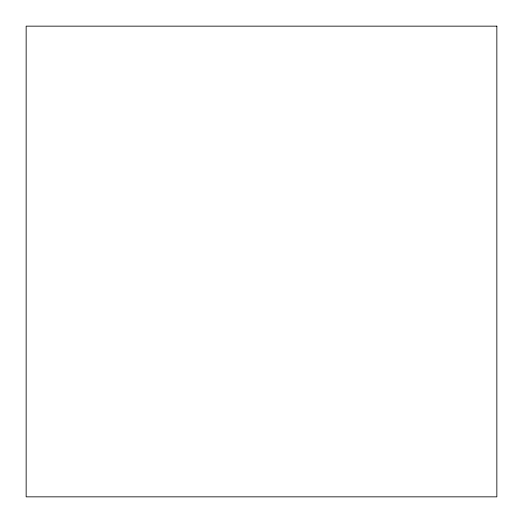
<?xml version="1.0" encoding="UTF-8"?>
<svg xmlns="http://www.w3.org/2000/svg" width="523" height="523" viewBox="0 0 523 523"><rect width="100%" height="100%" fill="white"/><g stroke="black" fill="none" stroke-linecap="round" stroke-linejoin="round"><path stroke-width="0.78" d="M496.85 26.15L26.15 26.15L26.15 496.85L496.85 496.85L496.85 26.15"/></g></svg>
